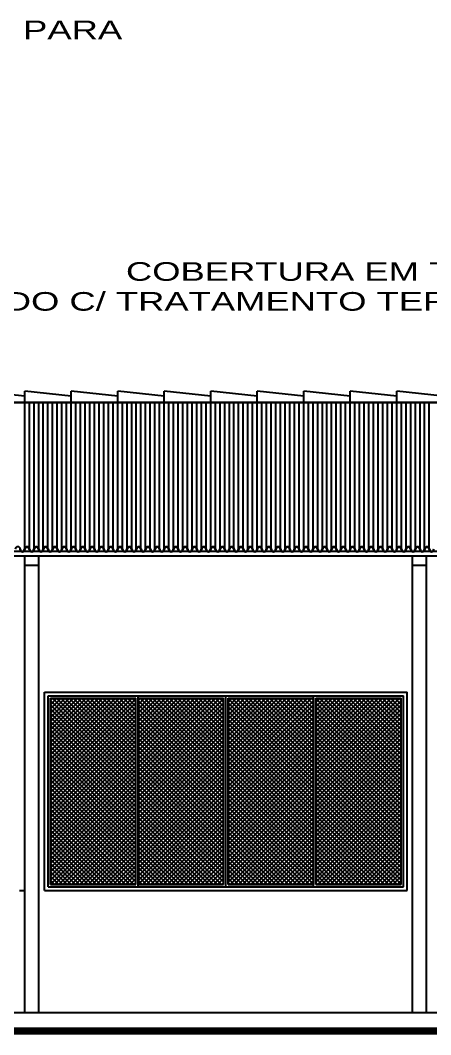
# Model space of a CAD drawing. Extents: x 5924 to 15219, y 2637 to 8140.
# Drawn here: x 8335 to 8776, y 6850 to 7940 of the extents above; entities that cross this region are included whole.
import ezdxf
from ezdxf.enums import TextEntityAlignment as Align

# ---------------------------------------------------------------- set-up
doc = ezdxf.new("R2010")
doc.units = 0
doc.header["$LTSCALE"] = 35
for name, color, linetype in [('ESPEC', 2, 'CONTINUOUS'), ('ESPECARQ', 2, 'CONTINUOUS'), ('ESTRUT', 12, 'CONTINUOUS'), ('GERAL', 7, 'CONTINUOUS'), ('HACHURA', 13, 'CONTINUOUS'), ('INDCORTE', 2, 'CONTINUOUS'), ('LINVISTA', 13, 'CONTINUOUS')]:
    doc.layers.add(name, color=color, linetype=linetype)
doc.styles.add('REGUA80', font='arial.ttf', dxfattribs={"width": 1.4})

msp = doc.modelspace()

# ---------------------------------------------------------------- hatches: boundary and pattern name
at = {"layer": 'HACHURA'}
h = msp.add_hatch(dxfattribs=at)
h.set_pattern_fill('ANSI37', color=256, style=0)
h.paths.add_polyline_path([(8459.037, 7211.358), (8367.287, 7211.358), (8367.287, 7011.358), (8459.037, 7011.358)])
h.paths.add_polyline_path([(8553.287, 7211.358), (8461.537, 7211.358), (8461.537, 7011.358), (8553.287, 7011.358)])
h.paths.add_polyline_path([(8650.037, 7211.358), (8558.287, 7211.358), (8558.287, 7011.358), (8650.037, 7011.358)])
h.paths.add_polyline_path([(8744.287, 7211.358), (8652.537, 7211.358), (8652.537, 7011.358), (8744.287, 7011.358)])

# ---------------------------------------------------------------- linework, layer by layer
at = {"layer": 'ESPECARQ'}
for p, q in [((8360.787, 7217.858), (8750.787, 7217.858)), ((8360.787, 7004.858), (8360.787, 7217.858)), ((8750.787, 7004.858), (8750.787, 7217.858)), ((8364.787, 7008.858), (8364.787, 7213.858)), ((8364.787, 7213.858), (8746.787, 7213.858)), ((8367.287, 7211.358), (8459.037, 7211.358)), ((8367.287, 7011.358), (8367.287, 7211.358)), ((8459.037, 7011.358), (8459.037, 7211.358)), ((8461.537, 7008.858), (8461.537, 7213.858)), ((8461.537, 7211.358), (8553.287, 7211.358)), ((8553.287, 7011.358), (8553.287, 7211.358)), ((8555.787, 7008.858), (8555.787, 7213.858)), ((8558.287, 7211.358), (8650.037, 7211.358)), ((8558.287, 7011.358), (8558.287, 7211.358)), ((8650.037, 7008.858), (8650.037, 7213.858)), ((8652.537, 7211.358), (8744.287, 7211.358)), ((8652.537, 7011.358), (8652.537, 7211.358)), ((8744.287, 7011.358), (8744.287, 7211.358)), ((8746.787, 7008.858), (8746.787, 7213.858)), ((8364.787, 7008.858), (8746.787, 7008.858)), ((8367.287, 7011.358), (8459.037, 7011.358)), ((8461.537, 7011.358), (8553.287, 7011.358)), ((8558.287, 7011.358), (8650.037, 7011.358)), ((8652.537, 7011.358), (8744.287, 7011.358)), ((8360.787, 7004.858), (8750.787, 7004.858))]:
    msp.add_line(p, q, dxfattribs=at)
at = {"layer": 'ESTRUT'}
for p, q in [((8339.939, 6873.858), (8339.939, 7364.056)), ((8354.939, 6873.858), (8354.939, 7364.056)), ((8756.639, 6873.858), (8756.639, 7364.056)), ((8771.639, 6873.858), (8771.639, 7364.056)), ((8354.939, 7353.858), (8339.939, 7353.858)), ((8771.639, 7353.858), (8756.639, 7353.858)), ((7089.693, 6873.858), (11271.839, 6873.858))]:
    msp.add_line(p, q, dxfattribs=at)
at = {"layer": 'ESTRUT', "const_width": 8}
msp.add_lwpolyline([(6389.693, 6853.858), (12216.59, 6853.858)], dxfattribs=at)
at = {"layer": 'GERAL'}
for p, q in [((8339.693, 7536.073), (8289.693, 7541.271)), ((8389.693, 7536.073), (8339.693, 7541.271)), ((8339.693, 7529.073), (8339.693, 7541.271)), ((8339.693, 7529.073), (8339.693, 7536.073)), ((8439.693, 7536.073), (8389.693, 7541.271)), ((8389.693, 7529.073), (8389.693, 7541.271)), ((8389.693, 7529.073), (8389.693, 7536.073)), ((8489.693, 7536.073), (8439.693, 7541.271)), ((8439.693, 7529.073), (8439.693, 7541.271)), ((8439.693, 7529.073), (8439.693, 7536.073)), ((8539.693, 7536.073), (8489.693, 7541.271)), ((8489.693, 7529.073), (8489.693, 7541.271)), ((8489.693, 7529.073), (8489.693, 7536.073)), ((8589.693, 7536.073), (8539.693, 7541.271)), ((8539.693, 7529.073), (8539.693, 7541.271)), ((8539.693, 7529.073), (8539.693, 7536.073)), ((8639.693, 7536.073), (8589.693, 7541.271)), ((8589.693, 7529.073), (8589.693, 7541.271)), ((8589.693, 7529.073), (8589.693, 7536.073)), ((8689.693, 7536.073), (8639.693, 7541.271)), ((8639.693, 7529.073), (8639.693, 7541.271)), ((8639.693, 7529.073), (8639.693, 7536.073)), ((8739.693, 7536.073), (8689.693, 7541.271)), ((8689.693, 7529.073), (8689.693, 7541.271)), ((8689.693, 7529.073), (8689.693, 7536.073)), ((8789.693, 7536.073), (8739.693, 7541.271)), ((8739.693, 7529.073), (8739.693, 7541.271)), ((8739.693, 7529.073), (8739.693, 7536.073)), ((8289.693, 7529.073), (8339.693, 7529.073)), ((8339.693, 7529.073), (8389.693, 7529.073)), ((8389.693, 7529.073), (8439.693, 7529.073)), ((8439.693, 7529.073), (8489.693, 7529.073)), ((8489.693, 7529.073), (8539.693, 7529.073)), ((8539.693, 7529.073), (8589.693, 7529.073)), ((8589.693, 7529.073), (8639.693, 7529.073)), ((8639.693, 7529.073), (8689.693, 7529.073)), ((8689.693, 7529.073), (8739.693, 7529.073)), ((8739.693, 7529.073), (8789.693, 7529.073))]:
    msp.add_line(p, q, dxfattribs=at)
at = {"layer": 'HACHURA'}
for p, q in [((8339.693, 7371.411), (8339.693, 7373.862)), ((8339.693, 7372.508), (8339.693, 7373.862)), ((8349.693, 7371.411), (8349.693, 7373.862)), ((8349.693, 7372.508), (8349.693, 7373.862)), ((8359.693, 7371.411), (8359.693, 7373.862)), ((8359.693, 7372.508), (8359.693, 7373.862)), ((8369.693, 7371.411), (8369.693, 7373.862)), ((8369.693, 7372.508), (8369.693, 7373.862)), ((8379.693, 7371.411), (8379.693, 7373.862)), ((8379.693, 7372.508), (8379.693, 7373.862)), ((8389.693, 7371.411), (8389.693, 7373.862)), ((8389.693, 7372.508), (8389.693, 7373.862)), ((8399.693, 7371.411), (8399.693, 7373.862)), ((8399.693, 7372.508), (8399.693, 7373.862)), ((8409.693, 7371.411), (8409.693, 7373.862)), ((8409.693, 7372.508), (8409.693, 7373.862)), ((8419.693, 7371.411), (8419.693, 7373.862)), ((8419.693, 7372.508), (8419.693, 7373.862)), ((8429.693, 7371.411), (8429.693, 7373.862)), ((8429.693, 7372.508), (8429.693, 7373.862)), ((8439.693, 7371.411), (8439.693, 7373.862)), ((8439.693, 7372.508), (8439.693, 7373.862)), ((8449.693, 7371.411), (8449.693, 7373.862)), ((8449.693, 7372.508), (8449.693, 7373.862)), ((8459.693, 7371.411), (8459.693, 7373.862)), ((8459.693, 7372.508), (8459.693, 7373.862)), ((8469.693, 7371.411), (8469.693, 7373.862)), ((8469.693, 7372.508), (8469.693, 7373.862)), ((8479.693, 7371.411), (8479.693, 7373.862)), ((8479.693, 7372.508), (8479.693, 7373.862)), ((8489.693, 7371.411), (8489.693, 7373.862)), ((8489.693, 7372.508), (8489.693, 7373.862)), ((8499.693, 7371.411), (8499.693, 7373.862)), ((8499.693, 7372.508), (8499.693, 7373.862)), ((8509.693, 7371.411), (8509.693, 7373.862)), ((8509.693, 7372.508), (8509.693, 7373.862)), ((8519.693, 7371.411), (8519.693, 7373.862)), ((8519.693, 7372.508), (8519.693, 7373.862)), ((8529.693, 7371.411), (8529.693, 7373.862)), ((8529.693, 7372.508), (8529.693, 7373.862)), ((8539.693, 7371.411), (8539.693, 7373.862)), ((8539.693, 7372.508), (8539.693, 7373.862)), ((8549.693, 7371.411), (8549.693, 7373.862)), ((8549.693, 7372.508), (8549.693, 7373.862)), ((8559.693, 7371.411), (8559.693, 7373.862)), ((8559.693, 7372.508), (8559.693, 7373.862)), ((8569.693, 7371.411), (8569.693, 7373.862)), ((8569.693, 7372.508), (8569.693, 7373.862)), ((8579.693, 7371.411), (8579.693, 7373.862)), ((8579.693, 7372.508), (8579.693, 7373.862)), ((8589.693, 7371.411), (8589.693, 7373.862)), ((8589.693, 7372.508), (8589.693, 7373.862)), ((8599.693, 7371.411), (8599.693, 7373.862)), ((8599.693, 7372.508), (8599.693, 7373.862)), ((8609.693, 7371.411), (8609.693, 7373.862)), ((8609.693, 7372.508), (8609.693, 7373.862)), ((8619.693, 7371.411), (8619.693, 7373.862)), ((8619.693, 7372.508), (8619.693, 7373.862)), ((8629.693, 7371.411), (8629.693, 7373.862)), ((8629.693, 7372.508), (8629.693, 7373.862)), ((8639.693, 7371.411), (8639.693, 7373.862)), ((8639.693, 7372.508), (8639.693, 7373.862)), ((8649.693, 7371.411), (8649.693, 7373.862)), ((8649.693, 7372.508), (8649.693, 7373.862)), ((8659.693, 7371.411), (8659.693, 7373.862)), ((8659.693, 7372.508), (8659.693, 7373.862)), ((8669.693, 7371.411), (8669.693, 7373.862)), ((8669.693, 7372.508), (8669.693, 7373.862)), ((8679.693, 7371.411), (8679.693, 7373.862)), ((8679.693, 7372.508), (8679.693, 7373.862)), ((8689.693, 7371.411), (8689.693, 7373.862)), ((8689.693, 7372.508), (8689.693, 7373.862)), ((8699.693, 7371.411), (8699.693, 7373.862)), ((8699.693, 7372.508), (8699.693, 7373.862)), ((8709.693, 7371.411), (8709.693, 7373.862)), ((8709.693, 7372.508), (8709.693, 7373.862)), ((8719.693, 7371.411), (8719.693, 7373.862)), ((8719.693, 7372.508), (8719.693, 7373.862)), ((8729.693, 7371.411), (8729.693, 7373.862)), ((8729.693, 7372.508), (8729.693, 7373.862)), ((8739.693, 7371.411), (8739.693, 7373.862)), ((8739.693, 7372.508), (8739.693, 7373.862)), ((8749.693, 7371.411), (8749.693, 7373.862)), ((8749.693, 7372.508), (8749.693, 7373.862)), ((8759.693, 7371.411), (8759.693, 7373.862)), ((8759.693, 7372.508), (8759.693, 7373.862)), ((8769.693, 7371.411), (8769.693, 7373.862)), ((8769.693, 7372.508), (8769.693, 7373.862)), ((8334.087, 7004.858), (8339.939, 7004.858))]:
    msp.add_line(p, q, dxfattribs=at)
at = {"layer": 'INDCORTE'}
for p, q in [((11371.839, 7368.959), (7607.465, 7368.959)), ((8339.443, 7371.415), (8339.943, 7371.406)), ((8349.443, 7371.415), (8349.943, 7371.406)), ((8359.443, 7371.415), (8359.943, 7371.406)), ((8369.443, 7371.415), (8369.943, 7371.406)), ((8379.443, 7371.415), (8379.943, 7371.406)), ((8389.443, 7371.415), (8389.943, 7371.406)), ((8399.443, 7371.415), (8399.943, 7371.406)), ((8409.443, 7371.415), (8409.943, 7371.406)), ((8419.443, 7371.415), (8419.943, 7371.406)), ((8429.443, 7371.415), (8429.943, 7371.406)), ((8439.443, 7371.415), (8439.943, 7371.406)), ((8449.443, 7371.415), (8449.943, 7371.406)), ((8459.443, 7371.415), (8459.943, 7371.406)), ((8469.443, 7371.415), (8469.943, 7371.406)), ((8479.443, 7371.415), (8479.943, 7371.406)), ((8489.443, 7371.415), (8489.943, 7371.406)), ((8499.443, 7371.415), (8499.943, 7371.406)), ((8509.443, 7371.415), (8509.943, 7371.406)), ((8519.443, 7371.415), (8519.943, 7371.406)), ((8529.443, 7371.415), (8529.943, 7371.406)), ((8539.443, 7371.415), (8539.943, 7371.406)), ((8549.443, 7371.415), (8549.943, 7371.406)), ((8559.443, 7371.415), (8559.943, 7371.406)), ((8569.443, 7371.415), (8569.943, 7371.406)), ((8579.443, 7371.415), (8579.943, 7371.406)), ((8589.443, 7371.415), (8589.943, 7371.406)), ((8599.443, 7371.415), (8599.943, 7371.406)), ((8609.443, 7371.415), (8609.943, 7371.406)), ((8619.443, 7371.415), (8619.943, 7371.406)), ((8629.443, 7371.415), (8629.943, 7371.406)), ((8639.443, 7371.415), (8639.943, 7371.406)), ((8649.443, 7371.415), (8649.943, 7371.406)), ((8659.443, 7371.415), (8659.943, 7371.406)), ((8669.443, 7371.415), (8669.943, 7371.406)), ((8679.443, 7371.415), (8679.943, 7371.406)), ((8689.443, 7371.415), (8689.943, 7371.406)), ((8699.443, 7371.415), (8699.943, 7371.406)), ((8709.443, 7371.415), (8709.943, 7371.406)), ((8719.443, 7371.415), (8719.943, 7371.406)), ((8729.443, 7371.415), (8729.943, 7371.406)), ((8739.443, 7371.415), (8739.943, 7371.406)), ((8749.443, 7371.415), (8749.943, 7371.406)), ((8759.443, 7371.415), (8759.943, 7371.406)), ((8769.443, 7371.415), (8769.943, 7371.406))]:
    msp.add_line(p, q, dxfattribs=at)
for centre, radius, start, end in [((8332.193, 7371.362), 2.75, 1.123519, 178.876481), ((8337.193, 7371.46), 2.75, 181.123519, 358.876481), ((8337.193, 7371.46), 2.25, 181.123519, 358.876481), ((8342.193, 7371.362), 2.75, 1.123519, 178.876481), ((8342.193, 7371.362), 2.25, 1.123519, 178.876481), ((8347.193, 7371.46), 2.75, 181.123519, 358.876481), ((8347.193, 7371.46), 2.25, 181.123519, 358.876481), ((8352.193, 7371.362), 2.75, 1.123519, 178.876481), ((8352.193, 7371.362), 2.25, 1.123519, 178.876481), ((8357.193, 7371.46), 2.75, 181.123519, 358.876481), ((8357.193, 7371.46), 2.25, 181.123519, 358.876481), ((8362.193, 7371.362), 2.75, 1.123519, 178.876481), ((8362.193, 7371.362), 2.25, 1.123519, 178.876481), ((8367.193, 7371.46), 2.75, 181.123519, 358.876481), ((8367.193, 7371.46), 2.25, 181.123519, 358.876481), ((8372.193, 7371.362), 2.75, 1.123519, 178.876481), ((8372.193, 7371.362), 2.25, 1.123519, 178.876481), ((8377.193, 7371.46), 2.75, 181.123519, 358.876481), ((8377.193, 7371.46), 2.25, 181.123519, 358.876481), ((8382.193, 7371.362), 2.75, 1.123519, 178.876481), ((8382.193, 7371.362), 2.25, 1.123519, 178.876481), ((8387.193, 7371.46), 2.75, 181.123519, 358.876481), ((8387.193, 7371.46), 2.25, 181.123519, 358.876481), ((8392.193, 7371.362), 2.75, 1.123519, 178.876481), ((8392.193, 7371.362), 2.25, 1.123519, 178.876481), ((8397.193, 7371.46), 2.75, 181.123519, 358.876481), ((8397.193, 7371.46), 2.25, 181.123519, 358.876481), ((8402.193, 7371.362), 2.75, 1.123519, 178.876481), ((8402.193, 7371.362), 2.25, 1.123519, 178.876481), ((8407.193, 7371.46), 2.75, 181.123519, 358.876481), ((8407.193, 7371.46), 2.25, 181.123519, 358.876481), ((8412.193, 7371.362), 2.75, 1.123519, 178.876481), ((8412.193, 7371.362), 2.25, 1.123519, 178.876481), ((8417.193, 7371.46), 2.75, 181.123519, 358.876481), ((8417.193, 7371.46), 2.25, 181.123519, 358.876481), ((8422.193, 7371.362), 2.75, 1.123519, 178.876481), ((8422.193, 7371.362), 2.25, 1.123519, 178.876481), ((8427.193, 7371.46), 2.75, 181.123519, 358.876481), ((8427.193, 7371.46), 2.25, 181.123519, 358.876481), ((8432.193, 7371.362), 2.75, 1.123519, 178.876481), ((8432.193, 7371.362), 2.25, 1.123519, 178.876481), ((8437.193, 7371.46), 2.75, 181.123519, 358.876481), ((8437.193, 7371.46), 2.25, 181.123519, 358.876481), ((8442.193, 7371.362), 2.75, 1.123519, 178.876481), ((8442.193, 7371.362), 2.25, 1.123519, 178.876481), ((8447.193, 7371.46), 2.75, 181.123519, 358.876481), ((8447.193, 7371.46), 2.25, 181.123519, 358.876481), ((8452.193, 7371.362), 2.75, 1.123519, 178.876481), ((8452.193, 7371.362), 2.25, 1.123519, 178.876481), ((8457.193, 7371.46), 2.75, 181.123519, 358.876481), ((8457.193, 7371.46), 2.25, 181.123519, 358.876481), ((8462.193, 7371.362), 2.75, 1.123519, 178.876481), ((8462.193, 7371.362), 2.25, 1.123519, 178.876481), ((8467.193, 7371.46), 2.75, 181.123519, 358.876481), ((8467.193, 7371.46), 2.25, 181.123519, 358.876481), ((8472.193, 7371.362), 2.75, 1.123519, 178.876481), ((8472.193, 7371.362), 2.25, 1.123519, 178.876481), ((8477.193, 7371.46), 2.75, 181.123519, 358.876481), ((8477.193, 7371.46), 2.25, 181.123519, 358.876481), ((8482.193, 7371.362), 2.75, 1.123519, 178.876481), ((8482.193, 7371.362), 2.25, 1.123519, 178.876481), ((8487.193, 7371.46), 2.75, 181.123519, 358.876481), ((8487.193, 7371.46), 2.25, 181.123519, 358.876481), ((8492.193, 7371.362), 2.75, 1.123519, 178.876481), ((8492.193, 7371.362), 2.25, 1.123519, 178.876481), ((8497.193, 7371.46), 2.75, 181.123519, 358.876481), ((8497.193, 7371.46), 2.25, 181.123519, 358.876481), ((8502.193, 7371.362), 2.75, 1.123519, 178.876481), ((8502.193, 7371.362), 2.25, 1.123519, 178.876481), ((8507.193, 7371.46), 2.75, 181.123519, 358.876481), ((8507.193, 7371.46), 2.25, 181.123519, 358.876481), ((8512.193, 7371.362), 2.75, 1.123519, 178.876481), ((8512.193, 7371.362), 2.25, 1.123519, 178.876481), ((8517.193, 7371.46), 2.75, 181.123519, 358.876481), ((8517.193, 7371.46), 2.25, 181.123519, 358.876481), ((8522.193, 7371.362), 2.75, 1.123519, 178.876481), ((8522.193, 7371.362), 2.25, 1.123519, 178.876481), ((8527.193, 7371.46), 2.75, 181.123519, 358.876481), ((8527.193, 7371.46), 2.25, 181.123519, 358.876481), ((8532.193, 7371.362), 2.75, 1.123519, 178.876481), ((8532.193, 7371.362), 2.25, 1.123519, 178.876481), ((8537.193, 7371.46), 2.75, 181.123519, 358.876481), ((8537.193, 7371.46), 2.25, 181.123519, 358.876481), ((8542.193, 7371.362), 2.75, 1.123519, 178.876481), ((8542.193, 7371.362), 2.25, 1.123519, 178.876481), ((8547.193, 7371.46), 2.75, 181.123519, 358.876481), ((8547.193, 7371.46), 2.25, 181.123519, 358.876481), ((8552.193, 7371.362), 2.75, 1.123519, 178.876481), ((8552.193, 7371.362), 2.25, 1.123519, 178.876481), ((8557.193, 7371.46), 2.75, 181.123519, 358.876481), ((8557.193, 7371.46), 2.25, 181.123519, 358.876481), ((8562.193, 7371.362), 2.75, 1.123519, 178.876481), ((8562.193, 7371.362), 2.25, 1.123519, 178.876481), ((8567.193, 7371.46), 2.75, 181.123519, 358.876481), ((8567.193, 7371.46), 2.25, 181.123519, 358.876481), ((8572.193, 7371.362), 2.75, 1.123519, 178.876481), ((8572.193, 7371.362), 2.25, 1.123519, 178.876481), ((8577.193, 7371.46), 2.75, 181.123519, 358.876481), ((8577.193, 7371.46), 2.25, 181.123519, 358.876481), ((8582.193, 7371.362), 2.75, 1.123519, 178.876481), ((8582.193, 7371.362), 2.25, 1.123519, 178.876481), ((8587.193, 7371.46), 2.75, 181.123519, 358.876481), ((8587.193, 7371.46), 2.25, 181.123519, 358.876481), ((8592.193, 7371.362), 2.75, 1.123519, 178.876481), ((8592.193, 7371.362), 2.25, 1.123519, 178.876481), ((8597.193, 7371.46), 2.75, 181.123519, 358.876481), ((8597.193, 7371.46), 2.25, 181.123519, 358.876481), ((8602.193, 7371.362), 2.75, 1.123519, 178.876481), ((8602.193, 7371.362), 2.25, 1.123519, 178.876481), ((8607.193, 7371.46), 2.75, 181.123519, 358.876481), ((8607.193, 7371.46), 2.25, 181.123519, 358.876481), ((8612.193, 7371.362), 2.75, 1.123519, 178.876481), ((8612.193, 7371.362), 2.25, 1.123519, 178.876481), ((8617.193, 7371.46), 2.75, 181.123519, 358.876481), ((8617.193, 7371.46), 2.25, 181.123519, 358.876481), ((8622.193, 7371.362), 2.75, 1.123519, 178.876481), ((8622.193, 7371.362), 2.25, 1.123519, 178.876481), ((8627.193, 7371.46), 2.75, 181.123519, 358.876481), ((8627.193, 7371.46), 2.25, 181.123519, 358.876481), ((8632.193, 7371.362), 2.75, 1.123519, 178.876481), ((8632.193, 7371.362), 2.25, 1.123519, 178.876481), ((8637.193, 7371.46), 2.75, 181.123519, 358.876481), ((8637.193, 7371.46), 2.25, 181.123519, 358.876481), ((8642.193, 7371.362), 2.75, 1.123519, 178.876481), ((8642.193, 7371.362), 2.25, 1.123519, 178.876481), ((8647.193, 7371.46), 2.75, 181.123519, 358.876481), ((8647.193, 7371.46), 2.25, 181.123519, 358.876481), ((8652.193, 7371.362), 2.75, 1.123519, 178.876481), ((8652.193, 7371.362), 2.25, 1.123519, 178.876481), ((8657.193, 7371.46), 2.75, 181.123519, 358.876481), ((8657.193, 7371.46), 2.25, 181.123519, 358.876481), ((8662.193, 7371.362), 2.75, 1.123519, 178.876481), ((8662.193, 7371.362), 2.25, 1.123519, 178.876481), ((8667.193, 7371.46), 2.75, 181.123519, 358.876481), ((8667.193, 7371.46), 2.25, 181.123519, 358.876481), ((8672.193, 7371.362), 2.75, 1.123519, 178.876481), ((8672.193, 7371.362), 2.25, 1.123519, 178.876481), ((8677.193, 7371.46), 2.75, 181.123519, 358.876481), ((8677.193, 7371.46), 2.25, 181.123519, 358.876481), ((8682.193, 7371.362), 2.75, 1.123519, 178.876481), ((8682.193, 7371.362), 2.25, 1.123519, 178.876481), ((8687.193, 7371.46), 2.75, 181.123519, 358.876481), ((8687.193, 7371.46), 2.25, 181.123519, 358.876481), ((8692.193, 7371.362), 2.75, 1.123519, 178.876481), ((8692.193, 7371.362), 2.25, 1.123519, 178.876481), ((8697.193, 7371.46), 2.75, 181.123519, 358.876481), ((8697.193, 7371.46), 2.25, 181.123519, 358.876481), ((8702.193, 7371.362), 2.75, 1.123519, 178.876481), ((8702.193, 7371.362), 2.25, 1.123519, 178.876481), ((8707.193, 7371.46), 2.75, 181.123519, 358.876481), ((8707.193, 7371.46), 2.25, 181.123519, 358.876481), ((8712.193, 7371.362), 2.75, 1.123519, 178.876481), ((8712.193, 7371.362), 2.25, 1.123519, 178.876481), ((8717.193, 7371.46), 2.75, 181.123519, 358.876481), ((8717.193, 7371.46), 2.25, 181.123519, 358.876481), ((8722.193, 7371.362), 2.75, 1.123519, 178.876481), ((8722.193, 7371.362), 2.25, 1.123519, 178.876481), ((8727.193, 7371.46), 2.75, 181.123519, 358.876481), ((8727.193, 7371.46), 2.25, 181.123519, 358.876481), ((8732.193, 7371.362), 2.75, 1.123519, 178.876481), ((8732.193, 7371.362), 2.25, 1.123519, 178.876481), ((8737.193, 7371.46), 2.75, 181.123519, 358.876481), ((8737.193, 7371.46), 2.25, 181.123519, 358.876481), ((8742.193, 7371.362), 2.75, 1.123519, 178.876481), ((8742.193, 7371.362), 2.25, 1.123519, 178.876481), ((8747.193, 7371.46), 2.75, 181.123519, 358.876481), ((8747.193, 7371.46), 2.25, 181.123519, 358.876481), ((8752.193, 7371.362), 2.75, 1.123519, 178.876481), ((8752.193, 7371.362), 2.25, 1.123519, 178.876481), ((8757.193, 7371.46), 2.75, 181.123519, 358.876481), ((8757.193, 7371.46), 2.25, 181.123519, 358.876481), ((8762.193, 7371.362), 2.75, 1.123519, 178.876481), ((8762.193, 7371.362), 2.25, 1.123519, 178.876481), ((8767.193, 7371.46), 2.75, 181.123519, 358.876481), ((8767.193, 7371.46), 2.25, 181.123519, 358.876481), ((8772.193, 7371.362), 2.75, 1.123519, 178.876481), ((8772.193, 7371.362), 2.25, 1.123519, 178.876481), ((8777.193, 7371.46), 2.75, 181.123519, 358.876481), ((8777.193, 7371.46), 2.25, 181.123519, 358.876481)]:
    msp.add_arc(centre, radius, start, end, dxfattribs=at)
at = {"layer": 'LINVISTA'}
for p, q in [((11256.937, 7529.073), (7607.465, 7529.073)), ((8339.693, 7371.411), (8339.693, 7529.073)), ((8339.693, 7372.508), (8339.693, 7529.073)), ((8344.693, 7372.508), (8344.693, 7529.073)), ((8349.693, 7371.411), (8349.693, 7529.073)), ((8349.693, 7372.508), (8349.693, 7529.073)), ((8354.693, 7372.508), (8354.693, 7529.073)), ((8359.693, 7371.411), (8359.693, 7529.073)), ((8359.693, 7372.508), (8359.693, 7529.073)), ((8364.693, 7372.508), (8364.693, 7529.073)), ((8369.693, 7371.411), (8369.693, 7529.073)), ((8369.693, 7372.508), (8369.693, 7529.073)), ((8374.693, 7372.508), (8374.693, 7529.073)), ((8379.693, 7371.411), (8379.693, 7529.073)), ((8379.693, 7372.508), (8379.693, 7529.073)), ((8384.693, 7372.508), (8384.693, 7529.073)), ((8389.693, 7371.411), (8389.693, 7529.073)), ((8389.693, 7372.508), (8389.693, 7529.073)), ((8394.693, 7372.508), (8394.693, 7529.073)), ((8399.693, 7371.411), (8399.693, 7529.073)), ((8399.693, 7372.508), (8399.693, 7529.073)), ((8404.693, 7372.508), (8404.693, 7529.073)), ((8409.693, 7371.411), (8409.693, 7529.073)), ((8409.693, 7372.508), (8409.693, 7529.073)), ((8414.693, 7372.508), (8414.693, 7529.073)), ((8419.693, 7371.411), (8419.693, 7529.073)), ((8419.693, 7372.508), (8419.693, 7529.073)), ((8424.693, 7372.508), (8424.693, 7529.073)), ((8429.693, 7371.411), (8429.693, 7529.073)), ((8429.693, 7372.508), (8429.693, 7529.073)), ((8434.693, 7372.508), (8434.693, 7529.073)), ((8439.693, 7371.411), (8439.693, 7529.073)), ((8439.693, 7372.508), (8439.693, 7529.073)), ((8444.693, 7372.508), (8444.693, 7529.073)), ((8449.693, 7371.411), (8449.693, 7529.073)), ((8449.693, 7372.508), (8449.693, 7529.073)), ((8454.693, 7372.508), (8454.693, 7529.073)), ((8459.693, 7371.411), (8459.693, 7529.073)), ((8459.693, 7372.508), (8459.693, 7529.073)), ((8464.693, 7372.508), (8464.693, 7529.073)), ((8469.693, 7371.411), (8469.693, 7529.073)), ((8469.693, 7372.508), (8469.693, 7529.073)), ((8474.693, 7372.508), (8474.693, 7529.073)), ((8479.693, 7371.411), (8479.693, 7529.073)), ((8479.693, 7372.508), (8479.693, 7529.073)), ((8484.693, 7372.508), (8484.693, 7529.073)), ((8489.693, 7371.411), (8489.693, 7529.073)), ((8489.693, 7372.508), (8489.693, 7529.073)), ((8494.693, 7372.508), (8494.693, 7529.073)), ((8499.693, 7371.411), (8499.693, 7529.073)), ((8499.693, 7372.508), (8499.693, 7529.073)), ((8504.693, 7372.508), (8504.693, 7529.073)), ((8509.693, 7371.411), (8509.693, 7529.073)), ((8509.693, 7372.508), (8509.693, 7529.073)), ((8514.693, 7372.508), (8514.693, 7529.073)), ((8519.693, 7371.411), (8519.693, 7529.073)), ((8519.693, 7372.508), (8519.693, 7529.073)), ((8524.693, 7372.508), (8524.693, 7529.073)), ((8529.693, 7371.411), (8529.693, 7529.073)), ((8529.693, 7372.508), (8529.693, 7529.073)), ((8534.693, 7372.508), (8534.693, 7529.073)), ((8539.693, 7371.411), (8539.693, 7529.073)), ((8539.693, 7372.508), (8539.693, 7529.073)), ((8544.693, 7372.508), (8544.693, 7529.073)), ((8549.693, 7371.411), (8549.693, 7529.073)), ((8549.693, 7372.508), (8549.693, 7529.073)), ((8554.693, 7372.508), (8554.693, 7529.073)), ((8559.693, 7371.411), (8559.693, 7529.073)), ((8559.693, 7372.508), (8559.693, 7529.073)), ((8564.693, 7372.508), (8564.693, 7529.073)), ((8569.693, 7371.411), (8569.693, 7529.073)), ((8569.693, 7372.508), (8569.693, 7529.073)), ((8574.693, 7372.508), (8574.693, 7529.073)), ((8579.693, 7371.411), (8579.693, 7529.073)), ((8579.693, 7372.508), (8579.693, 7529.073)), ((8584.693, 7372.508), (8584.693, 7529.073)), ((8589.693, 7371.411), (8589.693, 7529.073)), ((8589.693, 7372.508), (8589.693, 7529.073)), ((8594.693, 7372.508), (8594.693, 7529.073)), ((8599.693, 7371.411), (8599.693, 7529.073)), ((8599.693, 7372.508), (8599.693, 7529.073)), ((8604.693, 7372.508), (8604.693, 7529.073)), ((8609.693, 7371.411), (8609.693, 7529.073)), ((8609.693, 7372.508), (8609.693, 7529.073)), ((8614.693, 7372.508), (8614.693, 7529.073)), ((8619.693, 7371.411), (8619.693, 7529.073)), ((8619.693, 7372.508), (8619.693, 7529.073)), ((8624.693, 7372.508), (8624.693, 7529.073)), ((8629.693, 7371.411), (8629.693, 7529.073)), ((8629.693, 7372.508), (8629.693, 7529.073)), ((8634.693, 7372.508), (8634.693, 7529.073)), ((8639.693, 7371.411), (8639.693, 7529.073)), ((8639.693, 7372.508), (8639.693, 7529.073)), ((8644.693, 7372.508), (8644.693, 7529.073)), ((8649.693, 7371.411), (8649.693, 7529.073)), ((8649.693, 7372.508), (8649.693, 7529.073)), ((8654.693, 7372.508), (8654.693, 7529.073)), ((8659.693, 7371.411), (8659.693, 7529.073)), ((8659.693, 7372.508), (8659.693, 7529.073)), ((8664.693, 7372.508), (8664.693, 7529.073)), ((8669.693, 7371.411), (8669.693, 7529.073)), ((8669.693, 7372.508), (8669.693, 7529.073)), ((8674.693, 7372.508), (8674.693, 7529.073)), ((8679.693, 7371.411), (8679.693, 7529.073)), ((8679.693, 7372.508), (8679.693, 7529.073)), ((8684.693, 7372.508), (8684.693, 7529.073)), ((8689.693, 7371.411), (8689.693, 7529.073)), ((8689.693, 7372.508), (8689.693, 7529.073)), ((8694.693, 7372.508), (8694.693, 7529.073)), ((8699.693, 7371.411), (8699.693, 7529.073)), ((8699.693, 7372.508), (8699.693, 7529.073)), ((8704.693, 7372.508), (8704.693, 7529.073)), ((8709.693, 7371.411), (8709.693, 7529.073)), ((8709.693, 7372.508), (8709.693, 7529.073)), ((8714.693, 7372.508), (8714.693, 7529.073)), ((8719.693, 7371.411), (8719.693, 7529.073)), ((8719.693, 7372.508), (8719.693, 7529.073)), ((8724.693, 7372.508), (8724.693, 7529.073)), ((8729.693, 7371.411), (8729.693, 7529.073)), ((8729.693, 7372.508), (8729.693, 7529.073)), ((8734.693, 7372.508), (8734.693, 7529.073)), ((8739.693, 7371.411), (8739.693, 7529.073)), ((8739.693, 7372.508), (8739.693, 7529.073)), ((8744.693, 7372.508), (8744.693, 7529.073)), ((8749.693, 7371.411), (8749.693, 7529.073)), ((8749.693, 7372.508), (8749.693, 7529.073)), ((8754.693, 7372.508), (8754.693, 7529.073)), ((8759.693, 7371.411), (8759.693, 7529.073)), ((8759.693, 7372.508), (8759.693, 7529.073)), ((8764.693, 7372.508), (8764.693, 7529.073)), ((8769.693, 7371.411), (8769.693, 7529.073)), ((8769.693, 7372.508), (8769.693, 7529.073)), ((8774.693, 7372.508), (8774.693, 7529.073)), ((8344.693, 7372.508), (8344.693, 7373.862)), ((8354.693, 7372.508), (8354.693, 7373.862)), ((8364.693, 7372.508), (8364.693, 7373.862)), ((8374.693, 7372.508), (8374.693, 7373.862)), ((8384.693, 7372.508), (8384.693, 7373.862)), ((8394.693, 7372.508), (8394.693, 7373.862)), ((8404.693, 7372.508), (8404.693, 7373.862)), ((8414.693, 7372.508), (8414.693, 7373.862)), ((8424.693, 7372.508), (8424.693, 7373.862)), ((8434.693, 7372.508), (8434.693, 7373.862)), ((8444.693, 7372.508), (8444.693, 7373.862)), ((8454.693, 7372.508), (8454.693, 7373.862)), ((8464.693, 7372.508), (8464.693, 7373.862)), ((8474.693, 7372.508), (8474.693, 7373.862)), ((8484.693, 7372.508), (8484.693, 7373.862)), ((8494.693, 7372.508), (8494.693, 7373.862)), ((8504.693, 7372.508), (8504.693, 7373.862)), ((8514.693, 7372.508), (8514.693, 7373.862)), ((8524.693, 7372.508), (8524.693, 7373.862)), ((8534.693, 7372.508), (8534.693, 7373.862)), ((8544.693, 7372.508), (8544.693, 7373.862)), ((8554.693, 7372.508), (8554.693, 7373.862)), ((8564.693, 7372.508), (8564.693, 7373.862)), ((8574.693, 7372.508), (8574.693, 7373.862)), ((8584.693, 7372.508), (8584.693, 7373.862)), ((8594.693, 7372.508), (8594.693, 7373.862)), ((8604.693, 7372.508), (8604.693, 7373.862)), ((8614.693, 7372.508), (8614.693, 7373.862)), ((8624.693, 7372.508), (8624.693, 7373.862)), ((8634.693, 7372.508), (8634.693, 7373.862)), ((8644.693, 7372.508), (8644.693, 7373.862)), ((8654.693, 7372.508), (8654.693, 7373.862)), ((8664.693, 7372.508), (8664.693, 7373.862)), ((8674.693, 7372.508), (8674.693, 7373.862)), ((8684.693, 7372.508), (8684.693, 7373.862)), ((8694.693, 7372.508), (8694.693, 7373.862)), ((8704.693, 7372.508), (8704.693, 7373.862)), ((8714.693, 7372.508), (8714.693, 7373.862)), ((8724.693, 7372.508), (8724.693, 7373.862)), ((8734.693, 7372.508), (8734.693, 7373.862)), ((8744.693, 7372.508), (8744.693, 7373.862)), ((8754.693, 7372.508), (8754.693, 7373.862)), ((8764.693, 7372.508), (8764.693, 7373.862)), ((8774.693, 7372.508), (8774.693, 7373.862)), ((11371.839, 7364.056), (7607.465, 7364.056))]:
    msp.add_line(p, q, dxfattribs=at)

# ---------------------------------------------------------------- texts
at = {"layer": 'ESPEC', "style": 'REGUA80', "width": 1.4}
msp.add_text('ESTRUTURA EM MADEIRA PARA', height=20, dxfattribs=at).set_placement((7829.488, 7929.547), align=Align.MIDDLE_LEFT)
for s, p in [('COBERTURA EM TELHA DE AÇO', (9061.356, 7669.94)), ('ZINCADO C/ TRATAMENTO TERMOACÚSTICO', (9061.356, 7637.812))]:
    msp.add_text(s, height=20, dxfattribs=at).set_placement(p, align=Align.MIDDLE_RIGHT)

doc.saveas('drawing.dxf')
